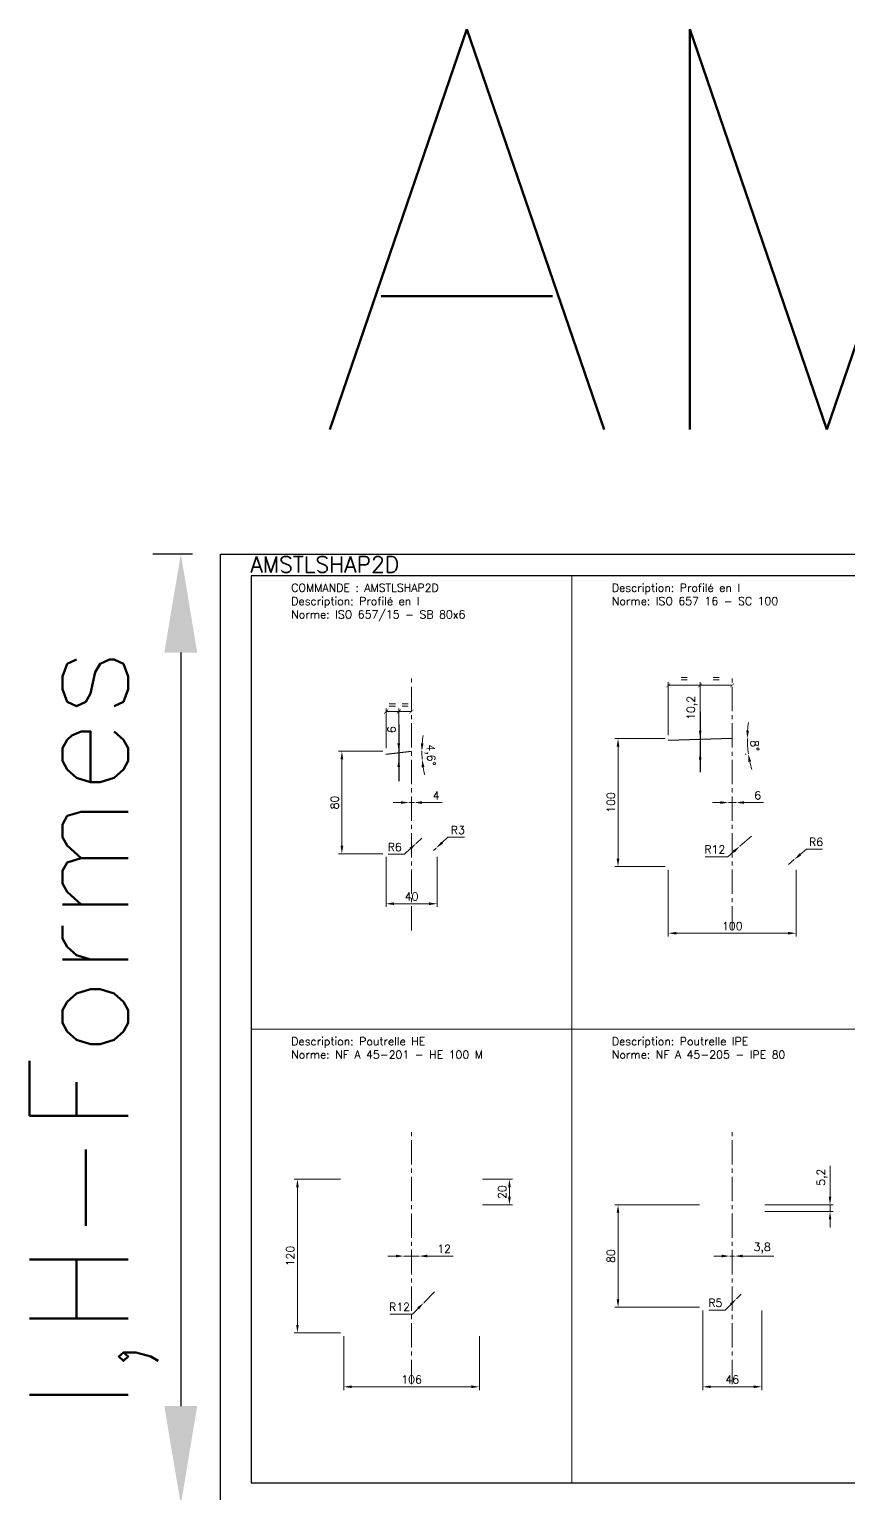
# Model space of a CAD drawing. Header units: millimetres. Extents: x -208 to 15225, y -440 to 4613.
# Drawn here: x -149 to 491, y 2236 to 3380 of the extents above; entities that cross this region are included whole.
import ezdxf

# ---------------------------------------------------------------- set-up
doc = ezdxf.new("R2010")
doc.units = ezdxf.units.MM
doc.linetypes.add('AXES2', pattern=[28.575, 19.05, -3.175, 3.175, -3.175])
doc.layers.get('Defpoints').update_dxf_attribs({"color": 41})
for name, color, linetype, lineweight in [('AXE', 2, 'AXES2', 18), ('COTE', 1, 'Continuous', 18), ('FIN', 1, 'Continuous', 18), ('TEXTE', 3, 'Continuous', 25)]:
    doc.layers.add(name, color=color, linetype=linetype, lineweight=lineweight)
doc.styles.get("Standard").update_dxf_attribs({"font": 'simplex.shx'})
doc.dimstyles.new('ALSTOM001', dxfattribs={"dimtxt": 3.5, "dimasz": 3.5, "dimexe": 1, "dimexo": 1, "dimgap": 1, "dimtad": 1, "dimrnd": 5e-09, "dimtxsty": 'Standard', "dimcen": 2.5, "dimclrd": 1, "dimclre": 1, "dimclrt": 3, "dimadec": 3, "dimazin": 2, "dimtm": 1e-09, "dimtfac": 1, "dimtmove": 0, "dimatfit": 0, "dimfxl": 1, "dimtolj": 1, "dimarcsym": 1})
doc.dimstyles.new('ALSTOM002_5SP', dxfattribs={"dimscale": 2.5, "dimtxt": 2.5, "dimasz": 2.5, "dimexe": 1, "dimexo": 1, "dimgap": 1, "dimtad": 1, "dimdec": 1, "dimtxsty": 'Standard', "dimcen": 2.5, "dimclrd": 1, "dimclre": 1, "dimclrt": 3, "dimadec": 1, "dimazin": 2, "dimtm": 1e-09, "dimtfac": 1, "dimtdec": 1, "dimtmove": 0, "dimatfit": 0, "dimfxl": 1, "dimtolj": 1, "dimtzin": 0, "dimlwd": 18, "dimlwe": 18, "dimarcsym": 1})

# ---------------------------------------------------------------- blocks, each defined once
blk = doc.blocks.new('A3LASER')
at = {"color": 1}
for points in [[(-420, 0), (-420, 297), (0, 297), (0, 0)], [(-410.38, 6.8), (-9.62, 6.8), (-9.62, 290.2), (-410.38, 290.2)]]:
    blk.add_lwpolyline(points, close=True, dxfattribs=at)
blk = doc.blocks.new('*D43')
at = {"layer": 'COTE', "color": 1, "lineweight": 18, "transparency": 16777216}
for p, q in [((126.8, 2815.9), (92.3, 2815.9)), ((94.8, 2809.6), (94.8, 2742.1)), ((126.8, 2735.9), (92.3, 2735.9))]:
    blk.add_line(p, q, dxfattribs=at)
at = {"layer": 'COTE', "color": 1, "transparency": 16777216}
for points in [[(93.8, 2809.6), (95.9, 2809.6), (94.8, 2815.9)], [(93.8, 2742.1), (95.9, 2742.1), (94.8, 2735.9)]]:
    blk.add_solid(points, dxfattribs=at)
at = {"layer": 'Defpoints', "color": 0, "transparency": 16777216}
for p in [(129.3, 2815.9), (94.8, 2735.9), (129.3, 2735.9)]:
    blk.add_point(p, dxfattribs=at)
at = {"layer": 'COTE', "color": 3, "transparency": 16777216, "insert": (89.2, 2775.9), "char_height": 6.25, "attachment_point": 5, "rotation": 90}
blk.add_mtext('\\A1;80', dxfattribs=at)
blk = doc.blocks.new('*D44')
at = {"layer": 'COTE', "color": 1, "lineweight": 18, "transparency": 16777216}
for p, q in [((129.3, 2733.4), (129.3, 2694.3)), ((169.3, 2733.4), (169.3, 2694.3)), ((135.5, 2696.8), (163, 2696.8))]:
    blk.add_line(p, q, dxfattribs=at)
at = {"layer": 'COTE', "color": 1, "transparency": 16777216}
for points in [[(135.5, 2697.9), (135.5, 2695.8), (129.3, 2696.8)], [(163, 2697.9), (163, 2695.8), (169.3, 2696.8)]]:
    blk.add_solid(points, dxfattribs=at)
at = {"layer": 'Defpoints', "color": 0, "transparency": 16777216}
for p in [(129.3, 2735.9), (169.3, 2735.9), (169.3, 2696.8)]:
    blk.add_point(p, dxfattribs=at)
at = {"layer": 'COTE', "color": 3, "transparency": 16777216, "insert": (149.3, 2702.5), "char_height": 6.25, "attachment_point": 5}
blk.add_mtext('\\A1;40', dxfattribs=at)
blk = doc.blocks.new('*D45')
at = {"layer": 'COTE', "color": 1, "lineweight": 18, "transparency": 16777216}
for p, q in [((141, 2775.9), (134.8, 2775.9)), ((147.3, 2775.9), (151.3, 2775.9)), ((157.5, 2775.9), (173.2, 2775.9))]:
    blk.add_line(p, q, dxfattribs=at)
at = {"layer": 'COTE', "color": 1, "transparency": 16777216}
for points in [[(141, 2776.9), (141, 2774.8), (147.3, 2775.9)], [(157.5, 2776.9), (157.5, 2774.8), (151.3, 2775.9)]]:
    blk.add_solid(points, dxfattribs=at)
at = {"layer": 'Defpoints', "color": 0, "transparency": 16777216}
for p in [(147.3, 2775.9), (151.3, 2775.9), (151.3, 2775.9)]:
    blk.add_point(p, dxfattribs=at)
at = {"layer": 'COTE', "color": 3, "transparency": 16777216, "insert": (168.5, 2781.5), "char_height": 6.25, "attachment_point": 5}
blk.add_mtext('\\A1;4', dxfattribs=at)
blk = doc.blocks.new('*D46')
at = {"layer": 'COTE', "color": 1, "lineweight": 18, "transparency": 16777216}
for start, end in [(170.6973, 175.3486), (180, 184.5739), (189.2253, 193.8766)]:
    blk.add_arc((234.3, 2815.9), 77, start, end, dxfattribs=at)
at = {"layer": 'COTE', "color": 1, "transparency": 16777216}
for points in [[(158.6, 2822.1), (156.5, 2822.2), (157.3, 2815.9)], [(157.2, 2803.4), (159.3, 2803.7), (157.5, 2809.7)]]:
    blk.add_solid(points, dxfattribs=at)
at = {"layer": 'Defpoints', "color": 0, "transparency": 16777216}
for p in [(129.3, 2815.9), (169.3, 2815.9), (156.8, 2809.7), (157.3, 2813.8), (166.5, 2810.5)]:
    blk.add_point(p, dxfattribs=at)
at = {"layer": 'COTE', "color": 3, "transparency": 16777216, "insert": (163.6, 2813), "char_height": 6.25, "attachment_point": 5, "rotation": 272.287}
blk.add_mtext('\\A1;4,6°', dxfattribs=at)
blk = doc.blocks.new('*D47')
at = {"layer": 'COTE', "color": 1, "lineweight": 18, "transparency": 16777216}
for p, q in [((173.1, 2744.6), (177.7, 2748.8)), ((177.7, 2748.8), (190.6, 2748.8)), ((166.3, 2738.3), (168.5, 2740.3))]:
    blk.add_line(p, q, dxfattribs=at)
at = {"layer": 'COTE', "color": 1, "transparency": 16777216}
blk.add_solid([(172.4, 2745.3), (173.8, 2743.8), (168.5, 2740.3)], dxfattribs=at)
at = {"layer": 'Defpoints', "color": 0, "transparency": 16777216}
for p in [(166.3, 2738.3), (168.5, 2740.3)]:
    blk.add_point(p, dxfattribs=at)
at = {"layer": 'COTE', "color": 3, "transparency": 16777216, "insert": (185.4, 2754.4), "char_height": 6.25, "attachment_point": 5}
blk.add_mtext('\\A1;R3', dxfattribs=at)
blk = doc.blocks.new('*D48')
at = {"layer": 'COTE', "color": 1, "lineweight": 18, "transparency": 16777216}
for p, q in [((157.3, 2748.1), (152.9, 2744)), ((143.7, 2735.5), (131.1, 2735.5)), ((148.3, 2739.7), (143.7, 2735.5))]:
    blk.add_line(p, q, dxfattribs=at)
at = {"layer": 'COTE', "color": 1, "transparency": 16777216}
blk.add_solid([(147.6, 2740.5), (149, 2739), (152.9, 2744)], dxfattribs=at)
at = {"layer": 'Defpoints', "color": 0, "transparency": 16777216}
for p in [(157.3, 2748.1), (152.9, 2744)]:
    blk.add_point(p, dxfattribs=at)
at = {"layer": 'COTE', "color": 3, "transparency": 16777216, "insert": (136.1, 2741.1), "char_height": 6.25, "attachment_point": 5}
blk.add_mtext('\\A1;R6', dxfattribs=at)
blk = doc.blocks.new('*D49')
at = {"layer": 'COTE', "color": 1, "lineweight": 18, "transparency": 16777216}
for p, q in [((347.3, 2825.9), (308.1, 2825.9)), ((310.6, 2732.1), (310.6, 2819.6)), ((347.3, 2725.9), (308.1, 2725.9))]:
    blk.add_line(p, q, dxfattribs=at)
at = {"layer": 'COTE', "color": 1, "transparency": 16777216}
for points in [[(309.5, 2819.6), (311.6, 2819.6), (310.6, 2825.9)], [(309.5, 2732.1), (311.6, 2732.1), (310.6, 2725.9)]]:
    blk.add_solid(points, dxfattribs=at)
at = {"layer": 'Defpoints', "color": 0, "transparency": 16777216}
for p in [(310.6, 2825.9), (349.8, 2825.9), (349.8, 2725.9)]:
    blk.add_point(p, dxfattribs=at)
at = {"layer": 'COTE', "color": 3, "transparency": 16777216, "insert": (305, 2775.9), "char_height": 6.25, "attachment_point": 5, "rotation": 90}
blk.add_mtext('\\A1;100', dxfattribs=at)
blk = doc.blocks.new('*D50')
at = {"layer": 'COTE', "color": 1, "lineweight": 18, "transparency": 16777216}
for p, q in [((349.8, 2723.4), (349.8, 2671.3)), ((449.8, 2723.4), (449.8, 2671.3)), ((356, 2673.8), (443.5, 2673.8))]:
    blk.add_line(p, q, dxfattribs=at)
at = {"layer": 'COTE', "color": 1, "transparency": 16777216}
for points in [[(356, 2674.8), (356, 2672.8), (349.8, 2673.8)], [(443.5, 2674.8), (443.5, 2672.8), (449.8, 2673.8)]]:
    blk.add_solid(points, dxfattribs=at)
at = {"layer": 'Defpoints', "color": 0, "transparency": 16777216}
for p in [(349.8, 2725.9), (449.8, 2725.9), (449.8, 2673.8)]:
    blk.add_point(p, dxfattribs=at)
at = {"layer": 'COTE', "color": 3, "transparency": 16777216, "insert": (399.8, 2679.4), "char_height": 6.25, "attachment_point": 5}
blk.add_mtext('\\A1;100', dxfattribs=at)
blk = doc.blocks.new('*D51')
at = {"layer": 'COTE', "color": 1, "lineweight": 18, "transparency": 16777216}
for p, q in [((390.5, 2775.9), (384.3, 2775.9)), ((396.8, 2775.9), (402.8, 2775.9)), ((409, 2775.9), (424.1, 2775.9))]:
    blk.add_line(p, q, dxfattribs=at)
at = {"layer": 'COTE', "color": 1, "transparency": 16777216}
for points in [[(390.5, 2776.9), (390.5, 2774.8), (396.8, 2775.9)], [(409, 2776.9), (409, 2774.8), (402.8, 2775.9)]]:
    blk.add_solid(points, dxfattribs=at)
at = {"layer": 'Defpoints', "color": 0, "transparency": 16777216}
for p in [(396.8, 2775.9), (402.8, 2775.9), (402.8, 2775.9)]:
    blk.add_point(p, dxfattribs=at)
at = {"layer": 'COTE', "color": 3, "transparency": 16777216, "insert": (419.7, 2781.5), "char_height": 6.25, "attachment_point": 5}
blk.add_mtext('\\A1;6', dxfattribs=at)
blk = doc.blocks.new('*D52')
at = {"layer": 'COTE', "color": 1, "lineweight": 18, "transparency": 16777216}
blk.add_line((410.6, 2813.7), (409.9, 2813.6), dxfattribs=at)
for start, end in [(171.6537, 175.8269), (180, 188), (192.1731, 196.3463)]:
    blk.add_arc((497.4, 2825.9), 85.8, start, end, dxfattribs=at)
at = {"layer": 'COTE', "color": 1, "transparency": 16777216}
for points in [[(412.9, 2832.1), (410.8, 2832.2), (411.6, 2825.9)], [(412.5, 2807.6), (414.5, 2808), (412.4, 2813.9)]]:
    blk.add_solid(points, dxfattribs=at)
at = {"layer": 'Defpoints', "color": 0, "transparency": 16777216}
for p in [(349.8, 2825.9), (449.8, 2825.9), (411.7, 2821.9), (413.1, 2814), (444.6, 2818.4)]:
    blk.add_point(p, dxfattribs=at)
at = {"layer": 'COTE', "color": 3, "transparency": 16777216, "insert": (417.4, 2820.3), "char_height": 6.25, "attachment_point": 5, "rotation": 274}
blk.add_mtext('\\A1;8°', dxfattribs=at)
blk = doc.blocks.new('*D53')
at = {"layer": 'COTE', "color": 1, "lineweight": 18, "transparency": 16777216}
for p, q in [((414.8, 2749.6), (405.7, 2741.7)), ((401, 2737.6), (396.3, 2733.5)), ((396.3, 2733.5), (378.6, 2733.5))]:
    blk.add_line(p, q, dxfattribs=at)
at = {"layer": 'COTE', "color": 1, "transparency": 16777216}
blk.add_solid([(400.3, 2738.4), (401.7, 2736.8), (405.7, 2741.7)], dxfattribs=at)
at = {"layer": 'Defpoints', "color": 0, "transparency": 16777216}
for p in [(414.8, 2749.6), (405.7, 2741.7)]:
    blk.add_point(p, dxfattribs=at)
at = {"layer": 'COTE', "color": 3, "transparency": 16777216, "insert": (386.2, 2739.2), "char_height": 6.25, "attachment_point": 5}
blk.add_mtext('\\A1;R12', dxfattribs=at)
blk = doc.blocks.new('*D54')
at = {"layer": 'COTE', "color": 1, "lineweight": 18, "transparency": 16777216}
for p, q in [((453, 2735.4), (457.7, 2739.5)), ((457.7, 2739.5), (470.3, 2739.5)), ((443.8, 2727.4), (448.3, 2731.3))]:
    blk.add_line(p, q, dxfattribs=at)
at = {"layer": 'COTE', "color": 1, "transparency": 16777216}
blk.add_solid([(452.3, 2736.2), (453.7, 2734.6), (448.3, 2731.3)], dxfattribs=at)
at = {"layer": 'Defpoints', "color": 0, "transparency": 16777216}
for p in [(443.8, 2727.4), (448.3, 2731.3)]:
    blk.add_point(p, dxfattribs=at)
at = {"layer": 'COTE', "color": 3, "transparency": 16777216, "insert": (465.3, 2745.1), "char_height": 6.25, "attachment_point": 5}
blk.add_mtext('\\A1;R6', dxfattribs=at)
blk = doc.blocks.new('*D55')
at = {"layer": 'COTE', "color": 1, "lineweight": 18, "transparency": 16777216}
for p, q in [((139.3, 2822.1), (139.3, 2837.2)), ((139.3, 2809.9), (139.3, 2815.9)), ((139.3, 2803.6), (139.3, 2797.4))]:
    blk.add_line(p, q, dxfattribs=at)
at = {"layer": 'COTE', "color": 1, "transparency": 16777216}
for points in [[(138.2, 2822.1), (140.3, 2822.1), (139.3, 2815.9)], [(138.2, 2803.6), (140.3, 2803.6), (139.3, 2809.9)]]:
    blk.add_solid(points, dxfattribs=at)
at = {"layer": 'Defpoints', "color": 0, "transparency": 16777216}
for p in [(139.3, 2815.9), (139.3, 2815.9), (139.3, 2809.9)]:
    blk.add_point(p, dxfattribs=at)
at = {"layer": 'COTE', "color": 3, "transparency": 16777216, "insert": (133.7, 2832.8), "char_height": 6.25, "attachment_point": 5, "rotation": 90}
blk.add_mtext('\\A1;6', dxfattribs=at)
blk = doc.blocks.new('_ArchTick')
at = {"color": 0, "linetype": 'ByBlock', "const_width": 0.15}
blk.add_lwpolyline([(-0.5, -0.5), (0.5, 0.5)], dxfattribs=at)
blk = doc.blocks.new('*D56')
at = {"layer": 'COTE', "color": 1, "lineweight": 18, "transparency": 16777216}
for p, q in [((129.3, 2818.4), (129.3, 2849.4)), ((139.3, 2818.4), (139.3, 2849.4)), ((139.3, 2846.9), (129.3, 2846.9))]:
    blk.add_line(p, q, dxfattribs=at)
at = {"layer": 'Defpoints', "color": 0, "transparency": 16777216}
for p in [(129.3, 2846.9), (129.3, 2815.9), (139.3, 2815.9)]:
    blk.add_point(p, dxfattribs=at)
at = {"layer": 'COTE', "color": 1, "lineweight": 18, "transparency": 16777216, "xscale": 3.125, "yscale": 3.125, "zscale": 3.125, "rotation": 180}
blk.add_blockref('_ArchTick', (129.3, 2846.9), dxfattribs=at)
at = {"layer": 'COTE', "color": 1, "lineweight": 18, "transparency": 16777216, "xscale": 3.125, "yscale": 3.125, "zscale": 3.125}
blk.add_blockref('_ArchTick', (139.3, 2846.9), dxfattribs=at)
at = {"layer": 'COTE', "color": 3, "transparency": 16777216, "insert": (134.3, 2852.5), "char_height": 6.25, "attachment_point": 5}
blk.add_mtext('\\A1;=', dxfattribs=at)
blk = doc.blocks.new('*D57')
at = {"layer": 'COTE', "color": 1, "lineweight": 18, "transparency": 16777216}
for p, q in [((139.3, 2818.4), (139.3, 2849.4)), ((139.3, 2846.9), (149.3, 2846.9))]:
    blk.add_line(p, q, dxfattribs=at)
at = {"layer": 'Defpoints', "color": 0, "transparency": 16777216}
for p in [(149.3, 2846.9), (149.3, 2846.9), (139.3, 2815.9)]:
    blk.add_point(p, dxfattribs=at)
at = {"layer": 'COTE', "color": 1, "lineweight": 18, "transparency": 16777216, "xscale": 3.125, "yscale": 3.125, "zscale": 3.125, "rotation": 180}
blk.add_blockref('_ArchTick', (139.3, 2846.9), dxfattribs=at)
at = {"layer": 'COTE', "color": 1, "lineweight": 18, "transparency": 16777216, "xscale": 3.125, "yscale": 3.125, "zscale": 3.125}
blk.add_blockref('_ArchTick', (149.3, 2846.9), dxfattribs=at)
at = {"layer": 'COTE', "color": 3, "transparency": 16777216, "insert": (144.3, 2852.5), "char_height": 6.25, "attachment_point": 5}
blk.add_mtext('\\A1;=', dxfattribs=at)
blk = doc.blocks.new('*D59')
at = {"layer": 'COTE', "color": 1, "lineweight": 18, "transparency": 16777216}
for p, q in [((374.8, 2832.1), (374.8, 2861.2)), ((374.8, 2815.7), (374.8, 2825.9)), ((374.8, 2809.4), (374.8, 2803.2))]:
    blk.add_line(p, q, dxfattribs=at)
at = {"layer": 'COTE', "color": 1, "transparency": 16777216}
for points in [[(373.7, 2832.1), (375.8, 2832.1), (374.8, 2825.9)], [(373.7, 2809.4), (375.8, 2809.4), (374.8, 2815.7)]]:
    blk.add_solid(points, dxfattribs=at)
at = {"layer": 'Defpoints', "color": 0, "transparency": 16777216}
for p in [(374.8, 2825.9), (374.8, 2825.9), (374.8, 2815.7)]:
    blk.add_point(p, dxfattribs=at)
at = {"layer": 'COTE', "color": 3, "transparency": 16777216, "insert": (368.5, 2849.8), "char_height": 6.25, "attachment_point": 5, "rotation": 90}
blk.add_mtext('\\A1;10,2', dxfattribs=at)
blk = doc.blocks.new('*D60')
at = {"layer": 'COTE', "color": 1, "lineweight": 18, "transparency": 16777216}
for p, q in [((349.8, 2828.4), (349.8, 2870)), ((374.8, 2867.5), (349.8, 2867.5)), ((374.8, 2828.4), (374.8, 2870))]:
    blk.add_line(p, q, dxfattribs=at)
at = {"layer": 'Defpoints', "color": 0, "transparency": 16777216}
for p in [(349.8, 2867.5), (349.8, 2825.9), (374.8, 2825.9)]:
    blk.add_point(p, dxfattribs=at)
at = {"layer": 'COTE', "color": 1, "lineweight": 18, "transparency": 16777216, "xscale": 3.125, "yscale": 3.125, "zscale": 3.125, "rotation": 180}
blk.add_blockref('_ArchTick', (349.8, 2867.5), dxfattribs=at)
at = {"layer": 'COTE', "color": 1, "lineweight": 18, "transparency": 16777216, "xscale": 3.125, "yscale": 3.125, "zscale": 3.125}
blk.add_blockref('_ArchTick', (374.8, 2867.5), dxfattribs=at)
at = {"layer": 'COTE', "color": 3, "transparency": 16777216, "insert": (362.3, 2873.1), "char_height": 6.25, "attachment_point": 5}
blk.add_mtext('\\A1;=', dxfattribs=at)
blk = doc.blocks.new('*D61')
at = {"layer": 'COTE', "color": 1, "lineweight": 18, "transparency": 16777216}
for p, q in [((374.8, 2828.4), (374.8, 2870)), ((374.8, 2867.5), (399.8, 2867.5))]:
    blk.add_line(p, q, dxfattribs=at)
at = {"layer": 'Defpoints', "color": 0, "transparency": 16777216}
for p in [(399.8, 2867.5), (399.8, 2867.5), (374.8, 2825.9)]:
    blk.add_point(p, dxfattribs=at)
at = {"layer": 'COTE', "color": 1, "lineweight": 18, "transparency": 16777216, "xscale": 3.125, "yscale": 3.125, "zscale": 3.125, "rotation": 180}
blk.add_blockref('_ArchTick', (374.8, 2867.5), dxfattribs=at)
at = {"layer": 'COTE', "color": 1, "lineweight": 18, "transparency": 16777216, "xscale": 3.125, "yscale": 3.125, "zscale": 3.125}
blk.add_blockref('_ArchTick', (399.8, 2867.5), dxfattribs=at)
at = {"layer": 'COTE', "color": 3, "transparency": 16777216, "insert": (387.3, 2873.1), "char_height": 6.25, "attachment_point": 5}
blk.add_mtext('\\A1;=', dxfattribs=at)
blk = doc.blocks.new('*D72')
at = {"layer": 'COTE', "color": 1, "lineweight": 18, "transparency": 16777216}
for p, q in [((93.8, 2481.6), (57.6, 2481.6)), ((60.1, 2367.9), (60.1, 2475.4)), ((93.8, 2361.6), (57.6, 2361.6))]:
    blk.add_line(p, q, dxfattribs=at)
at = {"layer": 'COTE', "color": 1, "transparency": 16777216}
for points in [[(59.1, 2475.4), (61.1, 2475.4), (60.1, 2481.6)], [(59.1, 2367.9), (61.1, 2367.9), (60.1, 2361.6)]]:
    blk.add_solid(points, dxfattribs=at)
at = {"layer": 'Defpoints', "color": 0, "transparency": 16777216}
for p in [(60.1, 2481.6), (96.3, 2481.6), (96.3, 2361.6)]:
    blk.add_point(p, dxfattribs=at)
at = {"layer": 'COTE', "color": 3, "transparency": 16777216, "insert": (54.5, 2421.6), "char_height": 6.25, "attachment_point": 5, "rotation": 90}
blk.add_mtext('\\A1;120', dxfattribs=at)
blk = doc.blocks.new('*D73')
at = {"layer": 'COTE', "color": 1, "lineweight": 18, "transparency": 16777216}
for p, q in [((96.3, 2359.1), (96.3, 2317)), ((202.3, 2359.1), (202.3, 2317)), ((102.5, 2319.5), (196, 2319.5))]:
    blk.add_line(p, q, dxfattribs=at)
at = {"layer": 'COTE', "color": 1, "transparency": 16777216}
for points in [[(102.5, 2320.6), (102.5, 2318.5), (96.3, 2319.5)], [(196, 2320.6), (196, 2318.5), (202.3, 2319.5)]]:
    blk.add_solid(points, dxfattribs=at)
at = {"layer": 'Defpoints', "color": 0, "transparency": 16777216}
for p in [(96.3, 2361.6), (202.3, 2361.6), (202.3, 2319.5)]:
    blk.add_point(p, dxfattribs=at)
at = {"layer": 'COTE', "color": 3, "transparency": 16777216, "insert": (149.3, 2325.2), "char_height": 6.25, "attachment_point": 5}
blk.add_mtext('\\A1;106', dxfattribs=at)
blk = doc.blocks.new('*D74')
at = {"layer": 'COTE', "color": 1, "lineweight": 18, "transparency": 16777216}
for p, q in [((137, 2421.6), (130.8, 2421.6)), ((143.3, 2421.6), (155.3, 2421.6)), ((161.5, 2421.6), (181.7, 2421.6))]:
    blk.add_line(p, q, dxfattribs=at)
at = {"layer": 'COTE', "color": 1, "transparency": 16777216}
for points in [[(137, 2422.7), (137, 2420.6), (143.3, 2421.6)], [(161.5, 2422.7), (161.5, 2420.6), (155.3, 2421.6)]]:
    blk.add_solid(points, dxfattribs=at)
at = {"layer": 'Defpoints', "color": 0, "transparency": 16777216}
for p in [(143.3, 2421.6), (155.3, 2421.6), (155.3, 2421.6)]:
    blk.add_point(p, dxfattribs=at)
at = {"layer": 'COTE', "color": 3, "transparency": 16777216, "insert": (174.7, 2427.3), "char_height": 6.25, "attachment_point": 5}
blk.add_mtext('\\A1;12', dxfattribs=at)
blk = doc.blocks.new('*D75')
at = {"layer": 'COTE', "color": 1, "lineweight": 18, "transparency": 16777216}
for p, q in [((167.3, 2393.6), (158.8, 2385.1)), ((154.4, 2380.7), (150, 2376.3)), ((150, 2376.3), (132.3, 2376.3))]:
    blk.add_line(p, q, dxfattribs=at)
at = {"layer": 'COTE', "color": 1, "transparency": 16777216}
blk.add_solid([(153.6, 2381.5), (155.1, 2380), (158.8, 2385.1)], dxfattribs=at)
at = {"layer": 'Defpoints', "color": 0, "transparency": 16777216}
for p in [(167.3, 2393.6), (158.8, 2385.1)]:
    blk.add_point(p, dxfattribs=at)
at = {"layer": 'COTE', "color": 3, "transparency": 16777216, "insert": (139.9, 2381.9), "char_height": 6.25, "attachment_point": 5}
blk.add_mtext('\\A1;R12', dxfattribs=at)
blk = doc.blocks.new('*D76')
at = {"layer": 'COTE', "color": 1, "lineweight": 18, "transparency": 16777216}
for p, q in [((204.8, 2481.6), (228.2, 2481.6)), ((225.7, 2467.9), (225.7, 2475.4)), ((204.8, 2461.6), (228.2, 2461.6))]:
    blk.add_line(p, q, dxfattribs=at)
at = {"layer": 'COTE', "color": 1, "transparency": 16777216}
for points in [[(224.7, 2475.4), (226.8, 2475.4), (225.7, 2481.6)], [(224.7, 2467.9), (226.8, 2467.9), (225.7, 2461.6)]]:
    blk.add_solid(points, dxfattribs=at)
at = {"layer": 'Defpoints', "color": 0, "transparency": 16777216}
for p in [(202.3, 2481.6), (225.7, 2481.6), (202.3, 2461.6)]:
    blk.add_point(p, dxfattribs=at)
at = {"layer": 'COTE', "color": 3, "transparency": 16777216, "insert": (220.1, 2471.6), "char_height": 6.25, "attachment_point": 5, "rotation": 90}
blk.add_mtext('\\A1;20', dxfattribs=at)
blk = doc.blocks.new('*D77')
at = {"layer": 'COTE', "color": 1, "lineweight": 18, "transparency": 16777216}
for p, q in [((374.3, 2461.6), (308.1, 2461.6)), ((310.6, 2387.9), (310.6, 2455.4)), ((374.3, 2381.6), (308.1, 2381.6))]:
    blk.add_line(p, q, dxfattribs=at)
at = {"layer": 'COTE', "color": 1, "transparency": 16777216}
for points in [[(309.5, 2455.4), (311.6, 2455.4), (310.6, 2461.6)], [(309.5, 2387.9), (311.6, 2387.9), (310.6, 2381.6)]]:
    blk.add_solid(points, dxfattribs=at)
at = {"layer": 'Defpoints', "color": 0, "transparency": 16777216}
for p in [(310.6, 2461.6), (376.8, 2461.6), (376.8, 2381.6)]:
    blk.add_point(p, dxfattribs=at)
at = {"layer": 'COTE', "color": 3, "transparency": 16777216, "insert": (305, 2421.6), "char_height": 6.25, "attachment_point": 5, "rotation": 90}
blk.add_mtext('\\A1;80', dxfattribs=at)
blk = doc.blocks.new('*D78')
at = {"layer": 'COTE', "color": 1, "lineweight": 18, "transparency": 16777216}
for p, q in [((376.8, 2379.1), (376.8, 2317)), ((422.8, 2379.1), (422.8, 2317)), ((383, 2319.5), (416.5, 2319.5))]:
    blk.add_line(p, q, dxfattribs=at)
at = {"layer": 'COTE', "color": 1, "transparency": 16777216}
for points in [[(383, 2320.6), (383, 2318.5), (376.8, 2319.5)], [(416.5, 2320.6), (416.5, 2318.5), (422.8, 2319.5)]]:
    blk.add_solid(points, dxfattribs=at)
at = {"layer": 'Defpoints', "color": 0, "transparency": 16777216}
for p in [(376.8, 2381.6), (422.8, 2381.6), (422.8, 2319.5)]:
    blk.add_point(p, dxfattribs=at)
at = {"layer": 'COTE', "color": 3, "transparency": 16777216, "insert": (399.8, 2325.2), "char_height": 6.25, "attachment_point": 5}
blk.add_mtext('\\A1;46', dxfattribs=at)
blk = doc.blocks.new('*D79')
at = {"layer": 'COTE', "color": 1, "lineweight": 18, "transparency": 16777216}
for p, q in [((391.6, 2421.6), (385.4, 2421.6)), ((397.9, 2421.6), (401.7, 2421.6)), ((407.9, 2421.6), (432.3, 2421.6))]:
    blk.add_line(p, q, dxfattribs=at)
at = {"layer": 'COTE', "color": 1, "transparency": 16777216}
for points in [[(391.6, 2422.7), (391.6, 2420.6), (397.9, 2421.6)], [(407.9, 2422.7), (407.9, 2420.6), (401.7, 2421.6)]]:
    blk.add_solid(points, dxfattribs=at)
at = {"layer": 'Defpoints', "color": 0, "transparency": 16777216}
for p in [(397.9, 2421.6), (401.7, 2421.6), (401.7, 2421.6)]:
    blk.add_point(p, dxfattribs=at)
at = {"layer": 'COTE', "color": 3, "transparency": 16777216, "insert": (423.2, 2427.8), "char_height": 6.25, "attachment_point": 5}
blk.add_mtext('\\A1;3,8', dxfattribs=at)
blk = doc.blocks.new('*D80')
at = {"layer": 'COTE', "color": 1, "lineweight": 18, "transparency": 16777216}
for p, q in [((406.7, 2391.8), (403.1, 2388.3)), ((394.3, 2379.5), (381.4, 2379.5)), ((398.7, 2383.9), (394.3, 2379.5))]:
    blk.add_line(p, q, dxfattribs=at)
at = {"layer": 'COTE', "color": 1, "transparency": 16777216}
blk.add_solid([(398, 2384.6), (399.4, 2383.1), (403.1, 2388.3)], dxfattribs=at)
at = {"layer": 'Defpoints', "color": 0, "transparency": 16777216}
for p in [(406.7, 2391.8), (403.1, 2388.3)]:
    blk.add_point(p, dxfattribs=at)
at = {"layer": 'COTE', "color": 3, "transparency": 16777216, "insert": (386.6, 2385.1), "char_height": 6.25, "attachment_point": 5}
blk.add_mtext('\\A1;R5', dxfattribs=at)
blk = doc.blocks.new('*D81')
at = {"layer": 'COTE', "color": 1, "lineweight": 18, "transparency": 16777216}
for p, q in [((476.2, 2467.9), (476.2, 2492.2)), ((425.3, 2461.6), (478.7, 2461.6)), ((476.2, 2456.4), (476.2, 2461.6)), ((425.3, 2456.4), (478.7, 2456.4)), ((476.2, 2450.2), (476.2, 2443.9))]:
    blk.add_line(p, q, dxfattribs=at)
at = {"layer": 'COTE', "color": 1, "transparency": 16777216}
for points in [[(475.2, 2467.9), (477.2, 2467.9), (476.2, 2461.6)], [(475.2, 2450.2), (477.2, 2450.2), (476.2, 2456.4)]]:
    blk.add_solid(points, dxfattribs=at)
at = {"layer": 'Defpoints', "color": 0, "transparency": 16777216}
for p in [(422.8, 2461.6), (476.2, 2461.6), (422.8, 2456.4)]:
    blk.add_point(p, dxfattribs=at)
at = {"layer": 'COTE', "color": 3, "transparency": 16777216, "insert": (470, 2483.2), "char_height": 6.25, "attachment_point": 5, "rotation": 90}
blk.add_mtext('\\A1;5,2', dxfattribs=at)
blk = doc.blocks.new('*D144')
at = {"layer": 'COTE', "color": 1, "lineweight": -2, "transparency": 16777216}
for p, q in [((-22, 2970), (-53, 2970)), ((-31, 2893), (-31, 2304.5)), ((-22, 2227.5), (-53, 2227.5))]:
    blk.add_line(p, q, dxfattribs=at)
at = {"layer": 'COTE', "color": 1, "transparency": 16777216}
for points in [[(-43.9, 2893), (-18.2, 2893), (-31, 2970)], [(-43.9, 2304.5), (-18.2, 2304.5), (-31, 2227.5)]]:
    blk.add_solid(points, dxfattribs=at)
at = {"layer": 'Defpoints', "color": 0, "transparency": 16777216}
for p in [(0, 2970), (-31, 2227.5), (0, 2227.5)]:
    blk.add_point(p, dxfattribs=at)
at = {"layer": 'COTE', "color": 3, "transparency": 16777216, "insert": (-98.9, 2598.8), "char_height": 77, "attachment_point": 5, "rotation": 90}
blk.add_mtext('\\A1;I,H-Formes', dxfattribs=at)

msp = doc.modelspace()

# ---------------------------------------------------------------- linework, layer by layer
at = {"layer": 'AXE'}
for p, q in [((149.284, 2675.873), (149.284, 2875.873)), ((399.761, 2675.873), (399.761, 2875.873)), ((149.284, 2321.627), (149.284, 2521.627)), ((399.761, 2321.627), (399.761, 2521.627))]:
    msp.add_line(p, q, dxfattribs=at)
at = {"layer": 'Defpoints'}
for p, q in [((139.284, 2836.847), (139.284, 2792.469)), ((374.761, 2846.677), (374.761, 2799.725)), ((399.761, 2825.873), (349.761, 2824.392)), ((149.284, 2815.873), (129.284, 2813.443))]:
    msp.add_line(p, q, dxfattribs=at)
at = {"layer": 'FIN'}
for p, q in [((274.523, 2952.996), (274.523, 2244.504)), ((24.046, 2598.75), (1025.954, 2598.75))]:
    msp.add_line(p, q, dxfattribs=at)

# ---------------------------------------------------------------- block references
at = {"xscale": 2.5, "yscale": 2.5, "zscale": 2.5}
msp.add_blockref('A3LASER', (1050, 2227.5), dxfattribs=at)

# ---------------------------------------------------------------- texts
at = {"layer": 'TEXTE'}
for height, p in [(312.5, (71.942, 3067.371)), (12.5, (23.328, 2955.627))]:
    msp.add_text('AMSTLSHAP2D', height=height, dxfattribs=at).set_placement(p)
at = {"layer": 'TEXTE', "char_height": 6.25, "width": 215.81551, "attachment_point": 1}
for s, insert in [('COMMANDE : AMSTLSHAP2D\\PDescription: Profilé en I\\PNorme: ISO 657/15 - SB 80x6', (55.296, 2946.746)), ('Description: Profilé en I\\PNorme: ISO 657 16 - SC 100', (305.773, 2946.746)), ('Description: Poutrelle HE\\PNorme: NF A 45-201 - HE 100 M', (55.296, 2592.5)), ('Description: Poutrelle IPE\\PNorme: NF A 45-205 - IPE 80', (305.773, 2592.5))]:
    msp.add_mtext(s, dxfattribs=dict(at, insert=insert))

# ---------------------------------------------------------------- dimensions: what is measured, and where the dimension line sits
at = {"layer": 'COTE'}
dim = msp.add_linear_dim(base=(-31.042, 2227.5), p1=(0, 2970), p2=(0, 2227.5), angle=90, text='I,H-Formes', dimstyle='ALSTOM001', override={"dimscale": 22, "dimtoh": 1}, dxfattribs=at)
dim.commit()
dim.dimension.update_dxf_attribs({"geometry": '*D144', "text_midpoint": (-31.042, 2598.75), "dimtype": 160})
for base, p1, p2, picture, middle in [((349.761, 2867.515), (374.761, 2825.873), (349.761, 2825.873), '*D60', (362.261, 2867.515)), ((399.761, 2867.515), (374.761, 2825.873), (399.761, 2867.515), '*D61', (387.261, 2867.515)), ((129.284, 2846.868), (139.284, 2815.873), (129.284, 2815.873), '*D56', (134.284, 2846.868)), ((149.284, 2846.868), (139.284, 2815.873), (149.284, 2846.868), '*D57', (144.284, 2846.868))]:
    dim = msp.add_linear_dim(base=base, p1=p1, p2=p2, text='=', dimstyle='ALSTOM002_5SP', override={"dimasz": 1.25, "dimblk1": 'ArchTick', "dimblk2": 'ArchTick', "dimsah": 1}, dxfattribs=at)
    dim.commit()
    dim.dimension.update_dxf_attribs({"geometry": picture, "text_midpoint": middle, "dimtype": 160})
for base, p1, p2, picture, middle in [((374.761, 2825.873), (374.761, 2815.662), (374.761, 2825.873), '*D59', (368.541, 2849.802)), ((139.284, 2815.873), (139.284, 2809.873), (139.284, 2815.873), '*D55', (133.659, 2832.808)), ((310.579, 2825.873), (349.761, 2725.873), (349.761, 2825.873), '*D49', (304.954, 2775.873)), ((94.833, 2735.873), (129.284, 2815.873), (129.284, 2735.873), '*D43', (89.208, 2775.873)), ((476.195, 2461.627), (422.761, 2456.427), (422.761, 2461.627), '*D81', (469.975, 2483.175)), ((60.101, 2481.627), (96.284, 2361.627), (96.284, 2481.627), '*D72', (54.476, 2421.627)), ((225.718, 2481.627), (202.284, 2461.627), (202.284, 2481.627), '*D76', (220.093, 2471.627)), ((310.579, 2461.627), (376.761, 2381.627), (376.761, 2461.627), '*D77', (304.954, 2421.627))]:
    dim = msp.add_linear_dim(base=base, p1=p1, p2=p2, angle=90, dimstyle='ALSTOM002_5SP', dxfattribs=at)
    dim.commit()
    dim.dimension.update_dxf_attribs({"geometry": picture, "text_midpoint": middle})
for base, line1, line2, picture, middle in [((411.679, 2821.88), ((444.596, 2818.45), (413.091, 2814.022)), ((349.761, 2825.873), (449.761, 2825.873)), '*D52', (411.795, 2819.886)), ((157.303, 2813.824), ((166.524, 2810.452), (156.806, 2809.675)), ((129.284, 2815.873), (169.284, 2815.873)), '*D46', (157.337, 2812.8))]:
    dim = msp.add_angular_dim_2l(base=base, line1=line1, line2=line2, dimstyle='ALSTOM002_5SP', dxfattribs=at)
    dim.commit()
    dim.dimension.update_dxf_attribs({"geometry": picture, "text_midpoint": middle, "dimtype": 162})
for base, p1, p2, picture, middle in [((151.284, 2775.873), (147.284, 2775.873), (151.284, 2775.873), '*D45', (168.516, 2781.498)), ((402.761, 2775.873), (396.761, 2775.873), (402.761, 2775.873), '*D51', (419.696, 2781.498)), ((169.284, 2696.828), (129.284, 2735.873), (169.284, 2735.873), '*D44', (149.284, 2702.453)), ((449.761, 2673.792), (349.761, 2725.873), (449.761, 2725.873), '*D50', (399.761, 2679.417)), ((155.284, 2421.627), (143.284, 2421.627), (155.284, 2421.627), '*D74', (174.749, 2427.252)), ((401.661, 2421.627), (397.861, 2421.627), (401.661, 2421.627), '*D79', (423.209, 2427.847)), ((422.761, 2319.546), (376.761, 2381.627), (422.761, 2381.627), '*D78', (399.761, 2325.171)), ((202.284, 2319.546), (96.284, 2361.627), (202.284, 2361.627), '*D73', (149.284, 2325.171))]:
    dim = msp.add_linear_dim(base=base, p1=p1, p2=p2, dimstyle='ALSTOM002_5SP', dxfattribs=at)
    dim.commit()
    dim.dimension.update_dxf_attribs({"geometry": picture, "text_midpoint": middle})
for center, mpoint, picture, middle in [((166.284, 2738.304), (168.489, 2740.338), '*D47', (185.381, 2754.443)), ((157.284, 2748.052), (152.876, 2743.982), '*D48', (136.132, 2741.128)), ((414.761, 2749.607), (405.705, 2741.735), '*D53', (386.182, 2739.159)), ((443.761, 2727.355), (448.29, 2731.291), '*D54', (465.283, 2745.117)), ((167.284, 2393.627), (158.799, 2385.142), '*D75', (139.871, 2381.928)), ((406.661, 2391.827), (403.126, 2388.291), '*D80', (386.579, 2385.078))]:
    dim = msp.add_radius_dim(center=center, mpoint=mpoint, dimstyle='ALSTOM002_5SP', override={"dimtoh": 1}, dxfattribs=at)
    dim.commit()
    dim.dimension.update_dxf_attribs({"geometry": picture, "text_midpoint": middle})

doc.saveas('drawing.dxf')
